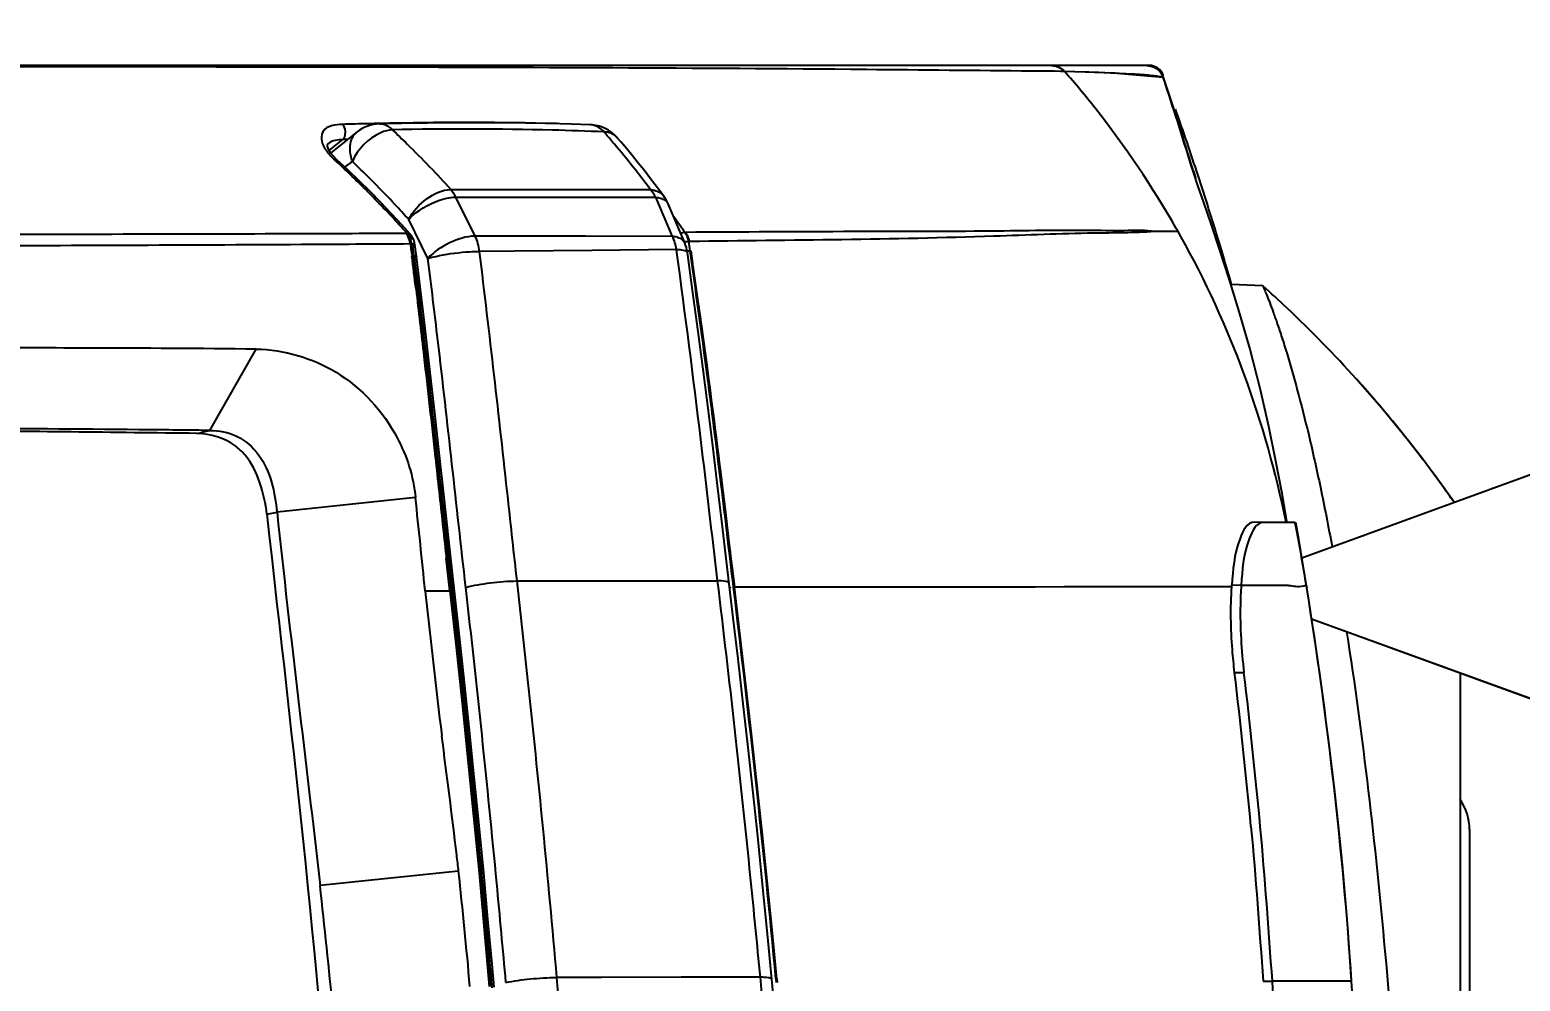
# Model space of a CAD drawing. Header units: millimetres. Extents: x 0 to 5940, y 0 to 4200.
# Drawn here: x 2946.6 to 3032.4, y 3139.1 to 3193.9 of the extents above; entities that cross this region are included whole.
import ezdxf

# ---------------------------------------------------------------- set-up
doc = ezdxf.new("R2010")
doc.units = ezdxf.units.MM
doc.header["$LTSCALE"] = 32.67
doc.header["$PDMODE"] = 3
doc.header["$PDSIZE"] = 8
doc.layers.get('0').update_dxf_attribs({"linetype": 'CONTINUOUS'})
doc.layers.get('Defpoints').update_dxf_attribs({"linetype": 'CONTINUOUS'})
doc.layers.add('00_COMPONENTS', color=7, linetype='CONTINUOUS')
doc.styles.get("Standard").update_dxf_attribs({"font": 'simfang.ttf'})
doc.dimstyles.get("Standard").update_dxf_attribs({"dimtxt": 3, "dimasz": 3, "dimexe": 2.5, "dimexo": 0.5, "dimtad": 1, "dimdsep": 46, "dimtxsty": 'Standard', "dimblk": '_FILLED', "dimblk1": '_FILLED', "dimblk2": '_FILLED', "dimcen": 0.09, "dimclrt": 3, "dimazin": 2, "dimtol": 1, "dimtp": 0.01, "dimtm": 0.01, "dimtfac": 1, "dimtofl": 0, "dimtmove": 0, "dimatfit": 3, "dimldrblk": '_FILLED', "dimfxl": 1, "dimtolj": 1, "dimarcsym": 0})

# ---------------------------------------------------------------- blocks, each defined once
blk = doc.blocks.new('_FILLED')
at = {"color": 0, "linetype": 'ByBlock'}
blk.add_solid([(0, 0), (-1, 0.1667), (-1, -0.1667)], dxfattribs=at)
blk = doc.blocks.new('*D8')
at = {"color": 4, "lineweight": -2, "transparency": 16777216}
for p, q in [((2405.184, 3220.752), (3108.866, 3220.752)), ((3106.366, 3200.752), (3106.366, 3106.419)), ((3106.366, 2990.836), (3106.366, 3085.169)), ((2405.184, 2970.836), (3108.866, 2970.836))]:
    blk.add_line(p, q, dxfattribs=at)
at = {"layer": 'Defpoints', "color": 0, "transparency": 16777216}
for p in [(2404.684, 3220.752), (2404.684, 2970.836), (3106.366, 2970.836)]:
    blk.add_point(p, dxfattribs=at)
at = {"color": 4, "lineweight": -2, "transparency": 16777216, "xscale": 20, "yscale": 20, "zscale": 20}
for p, rotation in [((3106.366, 3220.752), 90), ((3106.366, 2970.836), 270)]:
    blk.add_blockref('_FILLED', p, dxfattribs=dict(at, rotation=rotation))
at = {"color": 3, "transparency": 16777216, "insert": (3106.366, 3095.794), "char_height": 20, "attachment_point": 5}
blk.add_mtext('\\A1;250', dxfattribs=at)

msp = doc.modelspace()

# ---------------------------------------------------------------- linework, layer by layer
at = {"color": 7}
for p, q in [((3017.57643, 3179.15901), (3015.74767, 3179.22407)), ((3022.97257, 3173.77076), (3022.97021, 3173.77338)), ((3024.25973, 3172.30209), (3022.97021, 3173.77338)), ((3025.51422, 3170.78986), (3024.2536, 3172.30948)), ((3026.7318, 3169.23749), (3025.50116, 3170.80561)), ((3027.90741, 3167.65139), (3026.7318, 3169.23749)), ((3028.58653, 3166.68383), (3027.90741, 3167.65139)), ((3028.93379, 3156.85494), (3028.93379, 3024.47756))]:
    msp.add_line(p, q, dxfattribs=at)
for centre, radius, start, end in [((2969.57468, 3125.66736), 71.86982, 41.774164, 42.0140564), ((2969.58093, 3125.673), 71.86141, 40.4569391, 41.7741272), ((2969.52078, 3125.62225), 71.94011, 38.9079909, 40.4566156), ((2969.42289, 3125.54291), 72.06611, 38.4354579, 38.9081897), ((2969.30302, 3125.44821), 72.21887, 37.3624262, 38.4351981), ((2969.14016, 3125.32361), 72.42393, 36.747425, 37.3625826), ((2968.95246, 3125.1838), 72.65798, 35.82231, 36.7472138), ((2968.67325, 3124.98246), 73.00221, 34.8391568, 35.8221809)]:
    msp.add_arc(centre, radius, start, end, dxfattribs=at)
for points, knots in [([(3017.57642, 3179.15902), (3017.57081, 3179.15922), (3017.59871, 3179.12543), (3017.60091, 3179.09191), (3017.64465, 3179.00764), (3017.68593, 3178.90314), (3017.7452, 3178.76378), (3017.84377, 3178.52011), (3017.99314, 3178.13942), (3018.19595, 3177.59315), (3018.42962, 3176.92818), (3018.68814, 3176.14589), (3019.08351, 3174.87611), (3019.61445, 3173.00714), (3020.2662, 3170.43075), (3020.93553, 3167.42447), (3021.35713, 3165.27329), (3021.56867, 3164.12921)], [0, 0, 0, 0, 0.00108149, 0.004335, 0.00973453, 0.01725437, 0.02686925, 0.03855437, 0.0680384, 0.10551835, 0.15081439, 0.20375621, 0.26418794, 0.4069251, 0.57787459, 0.77593028, 1, 1, 1, 1]), ([(3022.97021, 3173.77338), (3021.69574, 3175.18798), (3019.91831, 3177.0095), (3018.05044, 3178.73294), (3017.57643, 3179.15901)], [0, 0, 0, 0, 0.74920794, 1, 1, 1, 1]), ([(3022.39979, 3159.24495), (3023.35529, 3153.13968), (3024.89413, 3139.42419), (3026.36799, 3117.07652), (3027.4011, 3091.78633), (3027.91443, 3074.09439), (3028.11984, 3065.00128)], [0, 0, 0, 0, 0.19624407, 0.43793216, 0.71115769, 1, 1, 1, 1])]:
    msp.add_open_spline(points, degree=3, knots=knots, dxfattribs=at)
at = {"layer": '00_COMPONENTS', "color": 7}
for p, q in [((3019.82475, 3163.48847), (3383.92244, 3296.27246)), ((3011.03301, 3191.83614), (2777.01011, 3191.83582)), ((2965.43383, 3188.01208), (2963.91435, 3186.8205)), ((2963.76355, 3187.08239), (2963.73176, 3187.18002)), ((2963.74605, 3187.31949), (2963.78466, 3187.35394)), ((2965.55268, 3185.19663), (2964.921, 3185.8046)), ((2966.17865, 3184.57681), (2965.55268, 3185.19663)), ((2966.79881, 3183.94524), (2966.17865, 3184.57681)), ((2982.92003, 3184.54375), (2982.60066, 3184.96993)), ((2983.08843, 3184.31581), (2982.92003, 3184.54375)), ((2967.41304, 3183.30206), (2966.79881, 3183.94524)), ((2984.29587, 3181.624), (2983.34018, 3183.87315)), ((2968.02126, 3182.64736), (2967.41304, 3183.30206)), ((2968.51733, 3182.09991), (2968.02126, 3182.64736)), ((3015.09437, 3181.26181), (3014.60504, 3182.72112)), ((2968.76713, 3181.52494), (2968.74772, 3181.63748)), ((3012.70032, 3182.27678), (3011.33091, 3182.27481)), ((2968.85208, 3180.83748), (2968.76713, 3181.52506)), ((2969.02495, 3179.42064), (2968.85193, 3180.83786)), ((3015.64451, 3179.56115), (3015.09437, 3181.26181)), ((2985.9275, 3169.77486), (2985.65661, 3171.95656)), ((3018.33755, 3169.06249), (3017.92712, 3171.04824)), ((3018.68736, 3167.19418), (3018.33755, 3169.06249)), ((3018.96699, 3165.59139), (3018.68736, 3167.19418)), ((3019.43969, 3165.53032), (3017.62002, 3165.53058)), ((3019.42561, 3165.53069), (3019.41469, 3165.53081)), ((3019.43039, 3165.53039), (3019.43969, 3165.53032)), ((3019.64696, 3164.56281), (3019.48465, 3165.52963)), ((2987.01982, 3162.89834), (2987.15467, 3161.78817)), ((2971.25575, 3159.66926), (2970.94812, 3162.43032)), ((2987.10879, 3161.78815), (2987.07804, 3162.04365)), ((3015.79215, 3161.81583), (3015.79889, 3161.91214)), ((2969.35862, 3161.59085), (2969.38175, 3161.3795)), ((2969.35862, 3161.59085), (2969.38111, 3161.37947)), ((3020.2418, 3160.92703), (3020.10749, 3161.76556)), ((3020.38637, 3159.97891), (3383.92244, 3027.92554)), ((3020.38756, 3159.97132), (3394.21433, 3023.65557)), ((2972.1838, 3150.86622), (2971.89135, 3153.73014)), ((3029.48379, 3147.83619), (3029.48379, 3003.47391)), ((3022.69318, 3139.1069), (3022.55534, 3141.07465)), ((2973.31788, 3138.76785), (2973.20263, 3140.07995)), ((3023.07865, 3133.48977), (3022.69312, 3139.10692))]:
    msp.add_line(p, q, dxfattribs=at)
at = {"layer": '00_COMPONENTS', "color": 4}
for p, q in [((3005.03714, 3191.50806), (3004.28938, 3191.51468)), ((3005.03749, 3191.5082), (3004.29183, 3191.51244)), ((3006.16894, 3191.49556), (3005.03714, 3191.50806)), ((3007.34597, 3191.46283), (3006.16793, 3191.49696)), ((3006.66485, 3191.48277), (3006.16888, 3191.49588)), ((3007.55434, 3191.45429), (3007.12615, 3191.46885)), ((3008.9543, 3191.40334), (3007.34597, 3191.46283)), ((3008.13731, 3191.43253), (3007.55434, 3191.45429)), ((3008.48973, 3191.42037), (3008.13731, 3191.43253)), ((3011.84521, 3191.15361), (3008.9543, 3191.40334)), ((3010.49103, 3191.31589), (3010.18359, 3191.33657)), ((3011.02645, 3191.83614), (3011.02324, 3191.83039)), ((3011.82007, 3191.25544), (3011.83224, 3191.26181)), ((2963.77629, 3187.34754), (2963.72917, 3187.30593)), ((2963.7857, 3187.35488), (2963.77672, 3187.34798)), ((2963.84743, 3186.97352), (2964.61263, 3187.57359)), ((2964.88397, 3187.58088), (2964.61263, 3187.57359)), ((2964.88481, 3187.58165), (2964.61282, 3187.57377)), ((2964.26954, 3186.29109), (2964.13608, 3186.41458)), ((2964.26957, 3186.29136), (2964.1364, 3186.41552)), ((2964.73573, 3185.97804), (2965.16079, 3186.31137)), ((3013.58401, 3185.75109), (3013.70032, 3185.3667)), ((2970.82497, 3184.70707), (2976.742, 3184.69955)), ((2971.09735, 3184.2606), (2972.53015, 3184.25876)), ((2971.09736, 3184.26058), (2972.21809, 3182.02065)), ((2972.53015, 3184.25876), (2977.12716, 3184.25386)), ((2976.742, 3184.69955), (2982.32935, 3184.69167)), ((2977.12716, 3184.25386), (2978.56428, 3184.25277)), ((2978.56428, 3184.25277), (2982.61557, 3184.25142)), ((2982.61558, 3184.2514), (2983.58268, 3182.00131)), ((2969.51256, 3180.73161), (2968.40635, 3182.97144)), ((2974.08541, 3182.02029), (2972.2181, 3182.02068)), ((2978.59592, 3182.01462), (2974.08541, 3182.02029)), ((2983.58267, 3182.00132), (2978.59592, 3182.01462)), ((2984.60502, 3181.171), (2984.52903, 3181.70398)), ((2984.59956, 3181.70463), (2984.52912, 3181.70376)), ((3012.70033, 3182.27679), (3012.5977, 3182.45601)), ((3012.856, 3182.00078), (3012.70032, 3182.27678)), ((2968.55917, 3181.56181), (2968.49203, 3181.56124)), ((2968.49203, 3181.56124), (2968.52387, 3181.33155)), ((2968.55917, 3181.56181), (2968.58733, 3181.33251)), ((2968.58733, 3181.33251), (2968.61813, 3180.87402)), ((2968.72666, 3180.7697), (2968.6418, 3181.45665)), ((2974.49811, 3181.15154), (2972.46467, 3181.13499)), ((2978.97281, 3181.18979), (2974.49811, 3181.15154)), ((2983.82287, 3181.23595), (2978.97281, 3181.18979)), ((2983.84545, 3181.06941), (2983.82295, 3181.23595)), ((2956.96125, 3170.82355), (2959.62795, 3175.50613)), ((2968.79537, 3166.96467), (2960.82685, 3166.11536)), ((2960.24099, 3166.00416), (2960.82685, 3166.11536)), ((3017.62002, 3165.53058), (3017.09198, 3165.54441)), ((2970.78025, 3161.59043), (2970.56916, 3163.47522)), ((2970.83324, 3161.59092), (2970.62434, 3163.47582)), ((2974.62761, 3162.15413), (2976.98736, 3162.15788)), ((2976.98736, 3162.15788), (2981.53366, 3162.16431)), ((2981.53366, 3162.16431), (2986.1905, 3162.16992)), ((3016.33534, 3161.90238), (3015.79881, 3161.91133)), ((2969.35824, 3161.59086), (2970.78025, 3161.59043)), ((2989.26306, 3161.78963), (2987.15457, 3161.78823)), ((2989.34133, 3161.78969), (2989.26306, 3161.78963)), ((2989.34235, 3161.78969), (2989.26306, 3161.78963)), ((2989.74315, 3161.78998), (2989.34235, 3161.78969)), ((2996.97459, 3161.79696), (2989.74315, 3161.78998)), ((2997.33585, 3161.79738), (2996.9699, 3161.79697)), ((3004.4725, 3161.80657), (2996.97459, 3161.79696)), ((3015.79215, 3161.816), (3004.47251, 3161.80654)), ((3011.78567, 3161.81525), (3007.71692, 3161.81084)), ((3013.98801, 3161.81645), (3011.78567, 3161.81525)), ((3015.79215, 3161.816), (3013.98801, 3161.81645)), ((3020.09181, 3161.8628), (3020.10761, 3161.76558)), ((3015.95577, 3156.87819), (3016.49408, 3156.87641)), ((2971.27599, 3145.43474), (2963.29974, 3144.62256)), ((2979.51455, 3139.3246), (2976.9186, 3139.32071)), ((2984.08954, 3139.33004), (2979.51455, 3139.3246)), ((2988.65131, 3139.33343), (2984.08954, 3139.33004)), ((2989.54993, 3139.24134), (2989.56974, 3139.03419)), ((2989.59748, 3139.23999), (2989.61745, 3139.03287)), ((3017.59419, 3139.114), (3018.12821, 3139.11227)), ((3021.51211, 3139.10775), (3018.12835, 3139.11227)), ((3022.6932, 3139.1053), (3021.51211, 3139.10775))]:
    msp.add_line(p, q, dxfattribs=at)
at = {"layer": '00_COMPONENTS', "color": 40}
for p, q in [((2984.33764, 3182.23238), (2984.31231, 3182.23224)), ((2968.6437, 3180.87412), (2968.59256, 3180.87393)), ((2968.74409, 3180.05113), (2968.6437, 3180.87412)), ((2984.64953, 3181.17132), (2984.60474, 3181.17101)), ((2984.60474, 3181.17101), (2984.7246, 3180.32729)), ((2984.64953, 3181.17132), (2984.75101, 3180.45596)), ((2968.84278, 3179.23542), (2968.74409, 3180.05113)), ((2984.7246, 3180.32729), (2984.92945, 3178.87347)), ((2985.19203, 3176.98441), (2985.2245, 3176.74848)), ((2985.2245, 3176.74848), (2985.49764, 3174.73936)), ((2985.56169, 3174.58466), (2985.71082, 3173.46281)), ((2985.71057, 3173.13627), (2985.7842, 3172.57319)), ((2985.71082, 3173.46281), (2985.7333, 3173.29229)), ((2985.96612, 3171.50223), (2986.0524, 3170.82733)), ((2986.04606, 3170.52962), (2986.09768, 3170.11929)), ((2986.28359, 3168.98993), (2986.37071, 3168.28632)), ((2986.32659, 3168.27335), (2986.57714, 3166.21303)), ((2986.37071, 3168.28632), (2986.49049, 3167.30853)), ((2986.49049, 3167.30853), (2986.59655, 3166.43289)), ((2986.57714, 3166.21303), (2986.83462, 3164.07167)), ((2986.59655, 3166.43289), (2986.67949, 3165.74318)), ((2986.67949, 3165.74318), (2986.72272, 3165.3825)), ((2986.72272, 3165.3825), (2987.03752, 3162.75483)), ((2986.83462, 3164.07167), (2986.99113, 3162.76691)), ((2970.61026, 3163.11613), (2970.78025, 3161.59043)), ((2986.99113, 3162.76691), (2987.07804, 3162.04365)), ((2970.83328, 3161.59042), (2970.78026, 3161.59043)), ((2987.15466, 3161.78818), (2987.10878, 3161.78815)), ((2987.10878, 3161.78815), (2987.22243, 3160.85262)), ((2989.59748, 3139.23999), (2989.32464, 3142.06741)), ((2989.43917, 3140.39807), (2989.56139, 3139.12145))]:
    msp.add_line(p, q, dxfattribs=at)
at = {"layer": '00_COMPONENTS', "color": 4}
for points in [[(3006.16909, 3191.49579), (3005.93875, 3191.50356), (3005.58205, 3191.50692), (3005.03749, 3191.5082)], [(3009.08317, 3191.39199), (3008.80351, 3191.40685), (3008.65221, 3191.41408)], [(3010.00364, 3191.34693), (3009.69334, 3191.36228), (3009.58105, 3191.36802), (3009.08317, 3191.39199)], [(3010.18359, 3191.33657), (3010.09688, 3191.34196), (3010.00364, 3191.34693)], [(3010.92018, 3191.28037), (3010.8105, 3191.29128), (3010.75117, 3191.29682), (3010.69012, 3191.30175), (3010.62656, 3191.30643), (3010.49103, 3191.31589)], [(3011.09579, 3191.26544), (3011.05433, 3191.26956), (3011.01189, 3191.2731), (3010.96781, 3191.27642), (3010.92018, 3191.28037)], [(3011.47405, 3191.21853), (3011.4502, 3191.2219), (3011.42596, 3191.22479), (3011.40095, 3191.22749), (3011.37408, 3191.23074), (3011.34451, 3191.23501), (3011.31273, 3191.23983), (3011.27973, 3191.2445), (3011.24586, 3191.2487), (3011.09579, 3191.26544)], [(3011.70973, 3191.1789), (3011.69317, 3191.18181), (3011.67681, 3191.1842), (3011.66034, 3191.18638), (3011.64292, 3191.18908), (3011.62389, 3191.19279), (3011.6037, 3191.19705), (3011.58314, 3191.20113), (3011.56249, 3191.20469), (3011.47405, 3191.21853)], [(3011.77583, 3191.16664), (3011.74277, 3191.17265), (3011.70973, 3191.1789)], [(3011.84589, 3191.1516), (3011.82774, 3191.15576), (3011.81003, 3191.15968), (3011.79272, 3191.16334), (3011.77583, 3191.16664)], [(3007.71692, 3161.81084), (3006.14675, 3161.8088), (3004.4725, 3161.80655)]]:
    msp.add_lwpolyline(points, dxfattribs=at)
at = {"layer": '00_COMPONENTS', "color": 7}
for points in [[(3011.86247, 3191.25876), (3011.81229, 3191.3702), (3011.73857, 3191.48331), (3011.64848, 3191.58367), (3011.5901, 3191.63195)], [(2978.84031, 3188.4329), (2977.78677, 3188.46662), (2976.47291, 3188.49982), (2975.13167, 3188.52405), (2973.76322, 3188.53918), (2972.36757, 3188.54509), (2970.94453, 3188.5417), (2969.49418, 3188.5289), (2968.01681, 3188.50663), (2966.73963, 3188.4803)], [(2982.60066, 3184.96993), (2982.27853, 3185.39191), (2981.95361, 3185.80966), (2981.62594, 3186.22315), (2981.29555, 3186.63232), (2980.96247, 3187.03711), (2980.6267, 3187.43752), (2980.43329, 3187.66475)], [(2963.73176, 3187.18002), (2963.72272, 3187.24855), (2963.72617, 3187.28309), (2963.73064, 3187.29686), (2963.74605, 3187.31949)], [(2963.93128, 3186.79466), (2963.82748, 3186.95312), (2963.76355, 3187.08239)], [(2964.921, 3185.8046), (2964.27233, 3186.41241), (2964.07845, 3186.61323), (2963.93128, 3186.79466)], [(3014.60504, 3182.72112), (3014.18709, 3183.94398), (3013.84626, 3184.93658), (3013.60611, 3185.6418), (3013.47182, 3186.04367), (3013.43188, 3186.16561), (3013.47304, 3186.0312)], [(2968.74772, 3181.63748), (2968.70151, 3181.79255), (2968.63196, 3181.9404), (2968.54444, 3182.06818), (2968.51754, 3182.09967)], [(2985.65661, 3171.95656), (2985.36982, 3174.20487), (2985.06665, 3176.51936), (2984.74731, 3178.89771), (2984.4504, 3181.06484)], [(2970.94812, 3162.43032), (2970.70096, 3164.67159), (2970.44781, 3166.98382), (2970.18512, 3169.37561), (2969.91097, 3171.83577), (2969.62635, 3174.33354), (2969.33169, 3176.85788), (2969.02495, 3179.42064)], [(3016.82379, 3175.55266), (3016.2195, 3177.68231), (3015.64451, 3179.56115)], [(3017.92712, 3171.04824), (3017.419, 3173.24507), (3016.82379, 3175.55266)], [(2986.66278, 3163.62554), (2986.42796, 3165.60686), (2986.18383, 3167.65783), (2985.9275, 3169.77486)], [(3020.09121, 3161.8662), (3020.01768, 3162.31575), (3019.64696, 3164.56281)], [(2989.31713, 3139.21249), (2989.06393, 3141.83685), (2988.78165, 3144.6858), (2988.49861, 3147.45167), (2988.21467, 3150.13334), (2987.93117, 3152.73119), (2987.6496, 3155.24572), (2987.37098, 3157.67746), (2987.09528, 3160.0269), (2986.66278, 3163.62554)], [(3022.55534, 3141.07465), (3022.43571, 3142.67697), (3022.30758, 3144.25831), (3022.16879, 3145.81317), (3022.02075, 3147.32577), (3021.86722, 3148.77814), (3021.70811, 3150.18853), (3021.54019, 3151.59549), (3021.36132, 3153.02241), (3021.17519, 3154.44591), (3020.98712, 3155.83441), (3020.79817, 3157.18905), (3020.60843, 3158.50872), (3020.42238, 3159.75857), (3020.2418, 3160.92703)], [(2971.89135, 3153.73014), (2971.58218, 3156.66519), (2971.25575, 3159.66926)], [(2972.72196, 3145.3435), (2972.46036, 3148.0721), (2972.1838, 3150.86622)], [(2973.20263, 3140.07995), (2972.96934, 3142.67762), (2972.72196, 3145.3435)], [(2992.99526, 3080.47871), (2992.78266, 3086.75752), (2992.51133, 3093.39086), (2992.19031, 3100.04508), (2991.8235, 3106.6563), (2991.41221, 3113.22357), (2990.95287, 3119.80864), (2990.44411, 3126.41438), (2989.88907, 3132.98373), (2989.317, 3139.21294)], [(3023.01559, 3134.44404), (3022.93936, 3135.55557), (3022.6932, 3139.1053)]]:
    msp.add_lwpolyline(points, dxfattribs=at)
at = {"layer": '00_COMPONENTS', "color": 40}
for points in [[(2984.4906, 3181.98373), (2984.48473, 3181.99696), (2984.47871, 3182.01008), (2984.47254, 3182.02307), (2984.46622, 3182.03594), (2984.45975, 3182.04867), (2984.45314, 3182.06127), (2984.44639, 3182.07373), (2984.4395, 3182.08606), (2984.43247, 3182.09824), (2984.4253, 3182.11028), (2984.41799, 3182.12216), (2984.41055, 3182.1339), (2984.40297, 3182.14549), (2984.39526, 3182.15691), (2984.38743, 3182.16818), (2984.37947, 3182.17929), (2984.37138, 3182.19023), (2984.36316, 3182.201), (2984.35483, 3182.21161), (2984.34638, 3182.22204), (2984.3378, 3182.2323)], [(2984.55114, 3181.80787), (2984.54811, 3181.81929), (2984.54498, 3181.83066), (2984.54174, 3181.84197), (2984.5384, 3181.85324), (2984.53496, 3181.86445), (2984.53142, 3181.8756), (2984.52778, 3181.8867), (2984.52404, 3181.89774), (2984.5202, 3181.90872), (2984.51626, 3181.91963), (2984.51222, 3181.93048), (2984.50809, 3181.94127), (2984.50386, 3181.95199), (2984.49954, 3181.96264), (2984.49511, 3181.97322), (2984.4906, 3181.98373)], [(2984.57352, 3181.70448), (2984.57197, 3181.71321), (2984.57037, 3181.72192), (2984.5687, 3181.73062), (2984.56698, 3181.73929), (2984.5652, 3181.74794), (2984.56337, 3181.75657), (2984.56147, 3181.76518), (2984.55952, 3181.77377), (2984.55751, 3181.78233), (2984.55545, 3181.79087), (2984.55332, 3181.79938), (2984.55114, 3181.80787)], [(2970.78044, 3161.59048), (2971.1381, 3158.3428), (2971.4843, 3155.09209), (2971.81902, 3151.83845), (2972.14226, 3148.58196), (2972.454, 3145.32272), (2972.75423, 3142.06081), (2973.04296, 3138.79632)], [(2973.09961, 3138.79634), (2972.81041, 3142.06082), (2972.50969, 3145.32272), (2972.19746, 3148.58196), (2971.87373, 3151.83845), (2971.53851, 3155.0921), (2971.1918, 3158.34281), (2970.83362, 3161.59051)], [(2989.32464, 3142.06741), (2989.0423, 3144.89241), (2988.75075, 3147.71497), (2988.44998, 3150.535), (2988.13999, 3153.35242), (2987.82082, 3156.16716), (2987.49245, 3158.97913), (2987.1549, 3161.78826)]]:
    msp.add_lwpolyline(points, dxfattribs=at)
at = {"layer": '00_COMPONENTS', "color": 4}
for centre, radius, start, end in [((2967.85975, 3157.83137), 50.99891, 38.1856482, 41.3074692), ((2799.5237, 3120.72271), 223.72003, 18.131849, 18.3808062), ((3011.033, 3190.9708), 0.86404, 20.0326741, 20.1027188), ((2800.11735, 3120.91711), 223.09536, 17.8829348, 18.1318489), ((2963.05424, 3154.09219), 57.0877, 29.7912987, 38.1537421), ((2801.0093, 3121.2042), 222.15834, 17.3854493, 17.8831089), ((2972.2397, 2923.54951), 265.00938, 91.1889757, 91.3377909), ((2972.13785, 2928.46908), 260.08876, 91.026032, 91.1890312), ((2971.69146, 2967.48549), 221.07075, 88.6569945, 91.0914312), ((2976.7747, 3185.27952), 3.21751, 86.2162862, 88.2546486), ((2972.40299, 2916.6847), 271.87613, 91.3384181, 91.6438872), ((2978.5283, 3187.02028), 1.49798, 41.6596925, 47.6439222), ((2937.37416, 3151.23117), 56.03708, 40.2352401, 41.0287072), ((2966.1526, 3188.7688), 3.09283, 217.9344147, 220.8662352), ((2936.92659, 3150.85107), 56.62428, 40.0720931, 40.2363266), ((2935.20787, 3149.43225), 58.85287, 36.8062716, 40.0519434), ((2802.20337, 3121.57807), 220.90711, 16.8877595, 17.3854484), ((2966.51771, 3189.08331), 3.57473, 220.8494669, 223.0083627), ((2922.32296, 3141.10951), 61.65137, 44.8680324, 47.1263785), ((2920.88052, 3139.66484), 63.69285, 43.6782286, 44.873672), ((2919.82745, 3138.65926), 65.14893, 42.4957931, 43.6782409), ((2982.93846, 3183.70009), 0.43702, 23.3106097, 27.6162185), ((2919.01486, 3137.91217), 66.25275, 41.9109511, 42.4974469), ((2928.45947, 3142.42886), 68.58457, 35.9699734, 36.4200925), ((2927.79278, 3141.94513), 69.40827, 35.4812389, 35.9698957), ((2983.67416, 3177.48757), 3.75134, 85.6185793, 87.7282092), ((2201.487, 3075.23176), 789.48486, 6.91703312, 7.70421756), ((3015.2113, 2517.37898), 644.52437, 89.75930683, 89.90007697), ((3017.03362, 2934.83011), 227.06928, 89.4881302, 89.7766269), ((2872.09973, 3137.72171), 149.94808, 9.2632877, 9.4240314), ((2139.328, 3058.59291), 854.03835, 5.41862115, 6.94024501), ((2776.52899, 3122.49531), 246.72393, 3.8605661, 9.1585396)]:
    msp.add_arc(centre, radius, start, end, dxfattribs=at)
at = {"layer": '00_COMPONENTS', "color": 7}
for centre, radius, start, end in [((3011.02668, 3190.97861), 0.86404, 19.4725593, 89.9997848), ((3010.97658, 3190.86197), 0.91629, 18.4268464, 24.7886605), ((2826.8828, 3129.56211), 194.94771, 16.8377511, 18.4168617), ((2839.19586, 3128.24806), 183.80196, 18.7784876, 19.4109386), ((2966.79142, 3186.28091), 2.2, 91.3797026, 128.135561), ((2978.76185, 3186.23444), 2.2, 40.56688, 87.9909216), ((2841.92003, 3129.17437), 180.9246, 18.1409479, 18.7784701), ((2844.54484, 3130.03444), 178.16248, 17.5006092, 18.1409239), ((2981.31579, 3183.01301), 2.2, 23.0058322, 36.3229001), ((2846.17668, 3130.55179), 176.4506, 16.8581344, 17.4997391), ((2982.27152, 3180.76374), 2.2, 7.8665932, 23.028052), ((2845.4481, 3130.33222), 177.21154, 16.0152237, 16.8577605), ((2267.48945, 3078.41826), 724.43943, 7.47067311, 8.15419436), ((2615.61719, 3124.83059), 373.28634, 8.5199462, 8.6808956), ((2944.81954, 1226.72038), 1948.85398, 89.85049618, 90.06177094), ((2946.90166, 1934.188), 1241.38336, 89.41260936, 89.86139298), ((2476.21103, 3106.23224), 513.87342, 7.1818042, 7.4215947), ((2905.36467, -896.13839), 4067.10766, 89.28366691, 89.48767597), ((2932.43402, 3275.86781), 107.86971, 282.7343405, 283.1426979), ((2670.20553, 3115.702), 348.19349, 5.324441, 6.7914996), ((2672.6603, 3115.97008), 346.25857, 5.3094561, 6.7846591), ((3026.48379, 3147.83622), 3, 0, 35.2063608), ((2814.59652, 3128.25215), 157.62041, 6.2584493, 6.6002255), ((2677.05267, 3113.12508), 295.99359, 4.9754469, 6.2667301), ((2513.53963, 3094.06409), 452.59288, 5.4989238, 6.4138119)]:
    msp.add_arc(centre, radius, start, end, dxfattribs=at)
at = {"layer": '00_COMPONENTS', "color": 40}
for centre, radius, start, end in [((2983.2056, 3181.49494), 1.33938, 8.9874415, 16.1925276), ((2185.61763, 3084.83064), 788.84347, 6.85252159, 6.99322686), ((2041.0344, 3046.84392), 953.12812, 7.91256407, 8.05841639), ((2157.36012, 3062.87718), 835.6591, 7.84811812, 7.97888461), ((2441.37046, 3101.64806), 549.01432, 7.4818382, 7.6506085), ((2427.10205, 3099.7254), 563.45448, 7.3186277, 7.502186), ((2475.58743, 3106.15748), 514.5015, 7.1874298, 7.4168664), ((2342.74236, 3088.95126), 648.49942, 7.08959977, 7.25321639), ((2302.82255, 3084.45254), 688.6245, 6.99149913, 7.14626428)]:
    msp.add_arc(centre, radius, start, end, dxfattribs=at)
at = {"layer": '00_COMPONENTS', "color": 4}
for points, knots in [([(3004.28938, 3191.51468), (3001.11494, 3191.54403), (2978.46128, 3191.77759), (2955.80581, 3191.7536), (2936.32557, 3191.76159)], [0, 0, 0, 0, 0.14012789, 1, 1, 1, 1]), ([(2964.60357, 3188.44897), (2964.20495, 3188.43418), (2963.27225, 3188.32374), (2963.37632, 3187.41229), (2963.52198, 3187.15215)], [0, 0, 0, 0, 0.57226441, 1, 1, 1, 1]), ([(2964.739, 3188.18323), (2964.72699, 3188.2359), (2964.69449, 3188.33182), (2964.63707, 3188.41687), (2964.60357, 3188.44897)], [0, 0, 0, 0, 0.53792856, 1, 1, 1, 1]), ([(2967.46228, 3188.13846), (2967.23522, 3188.1222), (2966.25562, 3187.84065), (2965.46956, 3187.02429), (2965.16076, 3186.31137)], [0, 0, 0, 0, 0.2266057, 1, 1, 1, 1]), ([(2966.74143, 3188.48022), (2966.80448, 3188.48169), (2967.07658, 3188.45396), (2967.31925, 3188.28893), (2967.46227, 3188.13846)], [0, 0, 0, 0, 0.23302137, 1, 1, 1, 1]), ([(2979.64745, 3188.01599), (2978.65784, 3188.05903), (2974.59771, 3188.19755), (2970.53348, 3188.19723), (2967.46228, 3188.13846)], [0, 0, 0, 0, 0.24383909, 1, 1, 1, 1]), ([(2967.46228, 3188.13846), (2967.75064, 3187.86713), (2968.90588, 3186.75761), (2970.01581, 3185.60101), (2970.82498, 3184.70709)], [0, 0, 0, 0, 0.24720331, 1, 1, 1, 1]), ([(2980.4331, 3187.66496), (2980.29562, 3187.82549), (2980.01539, 3187.97469), (2979.72711, 3188.01152), (2979.64745, 3188.01599)], [0, 0, 0, 0, 0.72595766, 1, 1, 1, 1]), ([(2963.52198, 3187.15215), (2963.54902, 3187.10385), (2963.60947, 3187.00655), (2963.67696, 3186.91406), (2963.71323, 3186.86745)], [0, 0, 0, 0, 0.48378689, 1, 1, 1, 1]), ([(2965.16076, 3186.31137), (2965.12261, 3186.42165), (2965.01066, 3186.82428), (2965.00719, 3187.27241), (2965.11153, 3187.55674)], [0, 0, 0, 0, 0.27812632, 1, 1, 1, 1]), ([(2963.90367, 3186.64497), (2963.94019, 3186.60579), (2964.01627, 3186.52754), (2964.09524, 3186.45222), (2964.13609, 3186.41458)], [0, 0, 0, 0, 0.49092588, 1, 1, 1, 1]), ([(2964.33078, 3186.35715), (2964.30676, 3186.37934), (2964.24331, 3186.41357), (2964.17244, 3186.41772), (2964.13609, 3186.41458)], [0, 0, 0, 0, 0.47266681, 1, 1, 1, 1]), ([(2968.4063, 3182.97144), (2968.14436, 3183.26367), (2967.0966, 3184.40949), (2966.00288, 3185.51335), (2965.16076, 3186.31137)], [0, 0, 0, 0, 0.25276455, 1, 1, 1, 1]), ([(2968.4063, 3182.97144), (2968.64712, 3183.44616), (2969.35532, 3184.22669), (2970.33678, 3184.68233), (2970.82498, 3184.70709)], [0, 0, 0, 0, 0.52129452, 1, 1, 1, 1]), ([(2982.32935, 3184.69166), (2982.40913, 3184.68497), (2982.69173, 3184.64137), (2982.96548, 3184.48279), (2983.08809, 3184.31627)], [0, 0, 0, 0, 0.27910831, 1, 1, 1, 1]), ([(2968.4063, 3182.97144), (2968.53751, 3183.11658), (2969.17078, 3183.67667), (2969.96543, 3184.05369), (2970.59765, 3184.19228)], [0, 0, 0, 0, 0.2321314, 1, 1, 1, 1]), ([(2968.26423, 3182.16711), (2966.18819, 3182.15813), (2957.40014, 3182.12687), (2948.61204, 3182.10889), (2941.9, 3182.10045)], [0, 0, 0, 0, 0.2362345, 1, 1, 1, 1]), ([(2968.51733, 3182.09991), (2968.49512, 3182.1247), (2968.43091, 3182.16424), (2968.35739, 3182.16981), (2968.3191, 3182.16734)], [0, 0, 0, 0, 0.46447736, 1, 1, 1, 1]), ([(2968.51579, 3181.75937), (2968.54591, 3181.81873), (2968.58686, 3181.93455), (2968.55217, 3182.06088), (2968.51754, 3182.09967)], [0, 0, 0, 0, 0.56145539, 1, 1, 1, 1]), ([(2972.2181, 3182.02067), (2971.71584, 3182.00191), (2970.72374, 3181.68175), (2969.85601, 3181.11143), (2969.5125, 3180.73161)], [0, 0, 0, 0, 0.49532304, 1, 1, 1, 1]), ([(2983.88176, 3181.94549), (2983.93101, 3181.93039), (2984.09619, 3181.8683), (2984.24561, 3181.73967), (2984.29547, 3181.62387)], [0, 0, 0, 0, 0.29007227, 1, 1, 1, 1]), ([(2984.05657, 3182.18825), (2984.09949, 3182.20584), (2984.18343, 3182.23154), (2984.27179, 3182.23687), (2984.31229, 3182.23227)], [0, 0, 0, 0, 0.53227791, 1, 1, 1, 1]), ([(2984.26653, 3181.69406), (2984.31402, 3181.6989), (2984.40143, 3181.70546), (2984.4892, 3181.70616), (2984.52903, 3181.70398)], [0, 0, 0, 0, 0.5447406, 1, 1, 1, 1]), ([(2984.46082, 3181.96235), (2984.44208, 3182.01199), (2984.39927, 3182.10606), (2984.34298, 3182.19289), (2984.3123, 3182.23227)], [0, 0, 0, 0, 0.51525276, 1, 1, 1, 1]), ([(3011.33149, 3182.27544), (3010.83888, 3182.36616), (3009.63728, 3182.30571), (3006.51756, 3182.36918), (3001.24989, 3182.26907), (2993.44431, 3182.28319), (2987.57371, 3182.24733), (2984.33771, 3182.2323)], [0, 0, 0, 0, 0.05566526, 0.13221899, 0.34768, 0.64037441, 1, 1, 1, 1]), ([(2984.52858, 3181.70401), (2984.52149, 3181.74869), (2984.50325, 3181.83611), (2984.47632, 3181.92128), (2984.46082, 3181.96235)], [0, 0, 0, 0, 0.50755791, 1, 1, 1, 1]), ([(3011.33149, 3182.27544), (3010.17163, 3182.20035), (3007.09045, 3182.20113), (2998.18598, 3181.82241), (2990.43335, 3181.77676), (2984.59956, 3181.70463)], [0, 0, 0, 0, 0.13040649, 0.34541019, 1, 1, 1, 1]), ([(2968.49189, 3181.56215), (2966.40839, 3181.5473), (2957.59322, 3181.49576), (2948.77795, 3181.46371), (2942.04622, 3181.44164)], [0, 0, 0, 0, 0.23635636, 1, 1, 1, 1]), ([(2968.52387, 3181.33155), (2968.53473, 3181.25442), (2968.55828, 3181.10032), (2968.59467, 3180.94836), (2968.61813, 3180.87402)], [0, 0, 0, 0, 0.49982815, 1, 1, 1, 1]), ([(2968.76712, 3181.52506), (2968.76456, 3181.5461), (2968.66631, 3181.55921), (2968.60953, 3181.56227), (2968.55916, 3181.56181)], [0, 0, 0, 0, 0.29610497, 1, 1, 1, 1]), ([(2968.64176, 3181.45665), (2968.67413, 3181.46627), (2968.71318, 3181.4788), (2968.76877, 3181.51021), (2968.76713, 3181.52494)], [0, 0, 0, 0, 0.69499861, 1, 1, 1, 1]), ([(2968.87935, 3180.84076), (2968.88654, 3180.85386), (2968.75508, 3180.87638), (2968.71374, 3180.85565), (2968.65148, 3180.84774)], [0, 0, 0, 0, 0.19233402, 1, 1, 1, 1]), ([(2968.72664, 3180.76962), (2968.7602, 3180.77953), (2968.80997, 3180.79994), (2968.86846, 3180.8219), (2968.87917, 3180.84043)], [0, 0, 0, 0, 0.6205364, 1, 1, 1, 1]), ([(2969.5125, 3180.73161), (2969.66258, 3180.77634), (2970.38031, 3180.95312), (2971.11526, 3181.05389), (2971.69544, 3181.10048)], [0, 0, 0, 0, 0.21200554, 1, 1, 1, 1]), ([(2971.69544, 3181.10048), (2971.7638, 3181.10597), (2972.01983, 3181.12438), (2972.27654, 3181.13465), (2972.46467, 3181.135)], [0, 0, 0, 0, 0.26714709, 1, 1, 1, 1]), ([(2972.46467, 3181.135), (2973.04853, 3176.391), (2973.7614, 3170.06285), (2974.44956, 3163.73224), (2974.62761, 3162.15413)], [0, 0, 0, 0, 0.75060538, 1, 1, 1, 1]), ([(2984.4504, 3181.06485), (2984.44268, 3181.12082), (2984.23696, 3181.20682), (2984.08049, 3181.21866), (2983.96075, 3181.22794)], [0, 0, 0, 0, 0.31994658, 1, 1, 1, 1]), ([(2984.43202, 3181.16837), (2984.46297, 3181.17036), (2984.52063, 3181.17292), (2984.57838, 3181.17244), (2984.60502, 3181.171)], [0, 0, 0, 0, 0.53755446, 1, 1, 1, 1]), ([(2971.69281, 3161.78236), (2971.15164, 3166.52463), (2970.47648, 3172.847), (2969.70773, 3179.15854), (2969.51201, 3180.73147)], [0, 0, 0, 0, 0.75070327, 1, 1, 1, 1]), ([(2971.6934, 3161.78166), (2972.154, 3161.9088), (2973.13243, 3162.06669), (2974.11798, 3162.15251), (2974.62765, 3162.15419)], [0, 0, 0, 0, 0.48387971, 1, 1, 1, 1]), ([(2974.62764, 3162.15415), (2974.84198, 3160.26015), (2975.67685, 3152.65633), (2976.41569, 3145.04201), (2976.91882, 3139.32069)], [0, 0, 0, 0, 0.24917895, 1, 1, 1, 1]), ([(2986.85612, 3162.01702), (2986.84771, 3162.08612), (2986.5434, 3162.15349), (2986.35293, 3162.16547), (2986.19062, 3162.16997)], [0, 0, 0, 0, 0.30008511, 1, 1, 1, 1]), ([(2988.65034, 3139.33342), (2988.46798, 3141.24488), (2987.72439, 3148.86499), (2986.87977, 3156.47528), (2986.19062, 3162.1699)], [0, 0, 0, 0, 0.25079171, 1, 1, 1, 1]), ([(3019.06218, 3161.89033), (3019.3564, 3161.88755), (3019.57871, 3161.77603), (3020.08452, 3161.90793), (3020.09235, 3161.85907)], [0, 0, 0, 0, 0.85603339, 1, 1, 1, 1]), ([(2973.09944, 3138.79662), (2972.93173, 3140.72622), (2972.24946, 3148.33138), (2971.46856, 3155.92766), (2970.83319, 3161.59094)], [0, 0, 0, 0, 0.25366073, 1, 1, 1, 1]), ([(2971.04549, 3161.55658), (2971.0431, 3161.57784), (2970.94045, 3161.5857), (2970.88444, 3161.5909), (2970.83324, 3161.59042)], [0, 0, 0, 0, 0.29479335, 1, 1, 1, 1]), ([(2970.91935, 3161.49377), (2970.95169, 3161.5025), (2970.98923, 3161.51434), (2971.04708, 3161.54229), (2971.04549, 3161.55656)], [0, 0, 0, 0, 0.69991682, 1, 1, 1, 1]), ([(2970.91938, 3161.49354), (2971.55584, 3155.83481), (2972.33837, 3148.24455), (2973.02239, 3140.6454), (2973.19056, 3138.71728)], [0, 0, 0, 0, 0.74633353, 1, 1, 1, 1]), ([(2974.00149, 3139.02818), (2973.83194, 3140.9348), (2973.13621, 3148.52682), (2972.34278, 3156.1099), (2971.69344, 3161.78253)], [0, 0, 0, 0, 0.25107424, 1, 1, 1, 1]), ([(2986.8778, 3161.77971), (2986.88891, 3161.77894), (2986.90691, 3161.77693), (2986.92522, 3161.76948), (2986.92984, 3161.76387)], [0, 0, 0, 0, 0.60504171, 1, 1, 1, 1]), ([(2974.00148, 3139.02824), (2974.46201, 3139.12938), (2975.43484, 3139.25347), (2976.41199, 3139.31985), (2976.91881, 3139.32074)], [0, 0, 0, 0, 0.48195038, 1, 1, 1, 1]), ([(2976.91863, 3139.32072), (2977.77874, 3129.53691), (2979.12963, 3109.95814), (2979.93312, 3090.34972), (2980.16371, 3080.55238)], [0, 0, 0, 0, 0.50054735, 1, 1, 1, 1]), ([(2992.31736, 3080.51486), (2992.17168, 3085.30881), (2991.41569, 3104.94049), (2990.06062, 3124.55066), (2988.65009, 3139.33346)], [0, 0, 0, 0, 0.24412782, 1, 1, 1, 1]), ([(2989.317, 3139.21294), (2989.31075, 3139.27873), (2988.9882, 3139.30872), (2988.81275, 3139.33007), (2988.6501, 3139.33341)], [0, 0, 0, 0, 0.28886393, 1, 1, 1, 1])]:
    msp.add_open_spline(points, degree=3, knots=knots, dxfattribs=at)
for points in [[(3005.41857, 3191.83582), (3005.69269, 3191.83582), (3005.98675, 3191.70272), (3006.16786, 3191.49696)], [(2964.61263, 3187.57359), (2964.76506, 3187.71442), (2964.78513, 3187.98089), (2964.739, 3188.18323)], [(2965.11153, 3187.55674), (2965.14609, 3187.65093), (2965.19289, 3187.74185), (2965.25193, 3187.82296)], [(2965.25193, 3187.82296), (2965.30316, 3187.89335), (2965.36446, 3187.95747), (2965.43288, 3188.0113)], [(2979.29812, 3188.30077), (2979.15937, 3188.37807), (2978.99904, 3188.42733), (2978.8403, 3188.4329)], [(2979.53755, 3188.12724), (2979.46465, 3188.19358), (2979.38422, 3188.2528), (2979.29812, 3188.30077)], [(2964.61263, 3187.57359), (2964.3276, 3187.56154), (2964.01264, 3187.52685), (2963.7853, 3187.35451)], [(2970.59765, 3184.19228), (2970.76187, 3184.22828), (2970.9294, 3184.25327), (2971.09736, 3184.26058)], [(2970.82498, 3184.70709), (2970.93526, 3184.57206), (2971.02502, 3184.41921), (2971.09736, 3184.26058)], [(2982.61558, 3184.2514), (2982.5382, 3184.40841), (2982.44281, 3184.55837), (2982.32935, 3184.69166)], [(2982.61559, 3184.2514), (2982.66339, 3184.24741), (2982.71109, 3184.24163), (2982.75839, 3184.23366)], [(2982.75839, 3184.23366), (2982.80495, 3184.22581), (2982.85123, 3184.21583), (2982.89672, 3184.20318)], [(2982.89672, 3184.20318), (2982.96176, 3184.1851), (2983.02574, 3184.16123), (2983.08547, 3184.12976)], [(2983.08547, 3184.12976), (2983.18296, 3184.0784), (2983.27462, 3184.00031), (2983.32569, 3183.90267)], [(2968.49201, 3181.56123), (2968.46593, 3181.77538), (2968.39834, 3181.99802), (2968.26428, 3182.16704)], [(2968.31853, 3182.16798), (2968.45905, 3182.00211), (2968.53257, 3181.77757), (2968.55913, 3181.56181)], [(2972.2181, 3182.02067), (2972.34701, 3181.74265), (2972.426, 3181.439), (2972.46466, 3181.13499)], [(2983.82286, 3181.23596), (2983.7803, 3181.49993), (2983.70112, 3181.76158), (2983.58268, 3182.00131)], [(2983.88176, 3181.94549), (2983.7848, 3181.97522), (2983.68369, 3181.99226), (2983.58268, 3182.00131)], [(3018.91755, 3165.54372), (3017.75297, 3171.27251), (3015.71769, 3176.90313), (3012.85606, 3182.00081)], [(2970.62434, 3163.47582), (2969.98525, 3169.2777), (2969.35317, 3175.08067), (2968.64367, 3180.87437)], [(2968.7266, 3180.7697), (2969.51588, 3174.35123), (2970.2007, 3167.92033), (2970.91958, 3161.4936)], [(2986.1906, 3162.16992), (2985.86304, 3164.88289), (2985.55404, 3167.59809), (2985.22566, 3170.31097)], [(3020.02405, 3162.27417), (3019.84335, 3163.36261), (3019.64941, 3164.44913), (3019.43098, 3165.53063)]]:
    msp.add_open_spline(points, degree=3, dxfattribs=at)
at = {"layer": '00_COMPONENTS', "color": 7}
for points in [[(3010.89706, 3191.83582), (3011.17891, 3191.83582), (3011.47769, 3191.68789), (3011.66132, 3191.47406)], [(2984.78408, 3180.13435), (2985.21419, 3177.26215), (2985.59681, 3174.38288), (2985.96612, 3171.50223)], [(2985.96612, 3171.50223), (2986.33557, 3168.63655), (2986.67445, 3165.76701), (2987.01989, 3162.89834)], [(2987.07804, 3162.04365), (2986.73987, 3164.85478), (2986.40692, 3167.66658), (2986.05284, 3170.47575)], [(2967.74346, 3170.40128), (2968.30354, 3169.34228), (2968.68355, 3168.15743), (2968.79518, 3166.96466)], [(2960.24099, 3166.00419), (2960.08459, 3167.20176), (2959.7598, 3168.47697), (2958.98358, 3169.40223)], [(2969.3583, 3161.59098), (2969.16113, 3163.38119), (2968.98979, 3165.17417), (2968.79537, 3166.96467)], [(2960.24098, 3166.00416), (2961.72573, 3152.60089), (2963.36597, 3139.19915), (2964.12505, 3125.73528)], [(2960.82685, 3166.11536), (2961.5766, 3158.94291), (2962.49962, 3151.78957), (2963.29974, 3144.62256)], [(2969.38175, 3161.3795), (2969.67784, 3158.66529), (2969.97756, 3155.9513), (2970.31238, 3153.24159)], [(2971.17227, 3146.36921), (2970.90713, 3148.66259), (2970.59714, 3150.95057), (2970.31275, 3153.24165)], [(3016.89663, 3148.01273), (3017.16986, 3145.04996), (3017.38279, 3142.08182), (3017.59419, 3139.114)], [(3018.12821, 3139.11227), (3017.91707, 3142.08007), (3017.7058, 3145.04829), (3017.43322, 3148.01109)], [(3019.17486, 3124.5876), (3018.83822, 3129.43007), (3018.47276, 3134.27049), (3018.12821, 3139.11241)]]:
    msp.add_open_spline(points, degree=3, dxfattribs=at)
for points, knots in [([(3011.66132, 3191.47406), (3011.69086, 3191.43967), (3011.74543, 3191.36691), (3011.78946, 3191.28728), (3011.80844, 3191.24614)], [0, 0, 0, 0, 0.50016031, 1, 1, 1, 1]), ([(2959.62841, 3175.50629), (2961.2237, 3175.47915), (2964.5819, 3174.5107), (2966.93869, 3171.92007), (2967.74335, 3170.40124)], [0, 0, 0, 0, 0.48140118, 1, 1, 1, 1]), ([(2956.96112, 3170.82355), (2955.81791, 3170.8371), (2951.16764, 3170.88623), (2946.51718, 3170.9166), (2943.00999, 3170.93598)], [0, 0, 0, 0, 0.24583888, 1, 1, 1, 1]), ([(2958.98358, 3169.40223), (2958.81076, 3169.60823), (2958.06267, 3170.31939), (2956.99966, 3170.61518), (2956.24806, 3170.65121)], [0, 0, 0, 0, 0.26326559, 1, 1, 1, 1]), ([(2956.96048, 3170.82347), (2957.48253, 3170.81759), (2958.59093, 3170.62252), (2960.33623, 3169.06098), (2960.70679, 3167.2644), (2960.82685, 3166.11536)], [0, 0, 0, 0, 0.23361493, 0.48304774, 1, 1, 1, 1]), ([(3017.09204, 3165.54414), (3016.67435, 3165.5445), (3015.91635, 3163.98159), (3015.86549, 3162.81891), (3015.79881, 3161.91144)], [0, 0, 0, 0, 0.31462063, 1, 1, 1, 1]), ([(3017.62035, 3165.53057), (3017.20455, 3165.53083), (3016.45142, 3163.96841), (3016.40104, 3162.80919), (3016.33534, 3161.90237)], [0, 0, 0, 0, 0.31381524, 1, 1, 1, 1]), ([(3016.33533, 3161.90234), (3016.30813, 3161.52604), (3016.23973, 3159.84929), (3016.34175, 3158.16773), (3016.4941, 3156.87647)], [0, 0, 0, 0, 0.22491012, 1, 1, 1, 1]), ([(3015.95593, 3156.87675), (3015.90379, 3157.31832), (3015.74587, 3158.95902), (3015.71057, 3160.61486), (3015.79215, 3161.816)], [0, 0, 0, 0, 0.26971542, 1, 1, 1, 1])]:
    msp.add_open_spline(points, degree=3, knots=knots, dxfattribs=at)
at = {"layer": '00_COMPONENTS', "color": 40}
msp.add_open_spline([(2984.31229, 3182.23227), (2984.38956, 3182.13308), (2984.45135, 3182.00759), (2984.49185, 3181.86844)], degree=3, dxfattribs=at)
for points, knots in [([(2970.8333, 3161.59042), (2970.48172, 3164.73995), (2969.96751, 3169.54468), (2969.32846, 3175.14764), (2969.00556, 3177.88029), (2968.87547, 3178.96414), (2968.84278, 3179.23542)], [0, 0, 0, 0, 0.53535553, 0.81414221, 0.95353555, 1, 1, 1, 1]), ([(2968.82604, 3178.95082), (2968.98021, 3177.66801), (2969.24485, 3175.42071), (2969.61091, 3172.20847), (2969.90328, 3169.57862), (2970.15762, 3167.25661), (2970.35417, 3165.45128), (2970.50224, 3164.09555), (2970.59204, 3163.28103), (2970.61026, 3163.11613)], [0, 0, 0, 0, 0.23555601, 0.41222302, 0.58889002, 0.7153854, 0.84188078, 0.96837616, 1, 1, 1, 1]), ([(2985.08807, 3178.05321), (2985.21275, 3177.15582), (2985.37223, 3175.99421), (2985.52717, 3174.84247), (2985.56169, 3174.58466)], [0, 0, 0, 0, 0.77575608, 1, 1, 1, 1]), ([(2987.22243, 3160.85262), (2987.27565, 3160.41128), (2987.38218, 3159.52264), (2987.62925, 3157.43303), (2987.93088, 3154.81692), (2988.36754, 3150.90022), (2988.75056, 3147.31026), (2989.06186, 3144.25091), (2989.21362, 3142.72098), (2989.28859, 3141.9551), (2989.33101, 3141.51875), (2989.36074, 3141.21161), (2989.38557, 3140.95384), (2989.40737, 3140.72789), (2989.42728, 3140.52165), (2989.43917, 3140.39807)], [0, 0, 0, 0, 0.06537251, 0.13074502, 0.30830951, 0.45038165, 0.7049386, 0.83221708, 0.89585632, 0.92767594, 0.94358575, 0.95949556, 0.97196934, 0.98223101, 1, 1, 1, 1])]:
    msp.add_open_spline(points, degree=3, knots=knots, dxfattribs=at)

# ---------------------------------------------------------------- dimensions: what is measured, and where the dimension line sits
dim = msp.add_linear_dim(base=(3106.36603, 2970.83622), p1=(2404.68379, 3220.75153), p2=(2404.68379, 2970.83622), angle=90, text='250', dimstyle='Standard', override={"dimtxt": 20, "dimasz": 20, "dimtad": 0, "dimtih": 1, "dimtoh": 1, "dimdec": 1, "dimzin": 0, "dimcen": 5.346, "dimclrd": 4, "dimclre": 4, "dimadec": 0, "dimazin": 0, "dimtol": 0, "dimtdec": 1, "dimtzin": 0})
dim.commit()
dim.dimension.update_dxf_attribs({"geometry": '*D8', "text_midpoint": (3106.36603, 3095.79388)})

doc.saveas('drawing.dxf')
